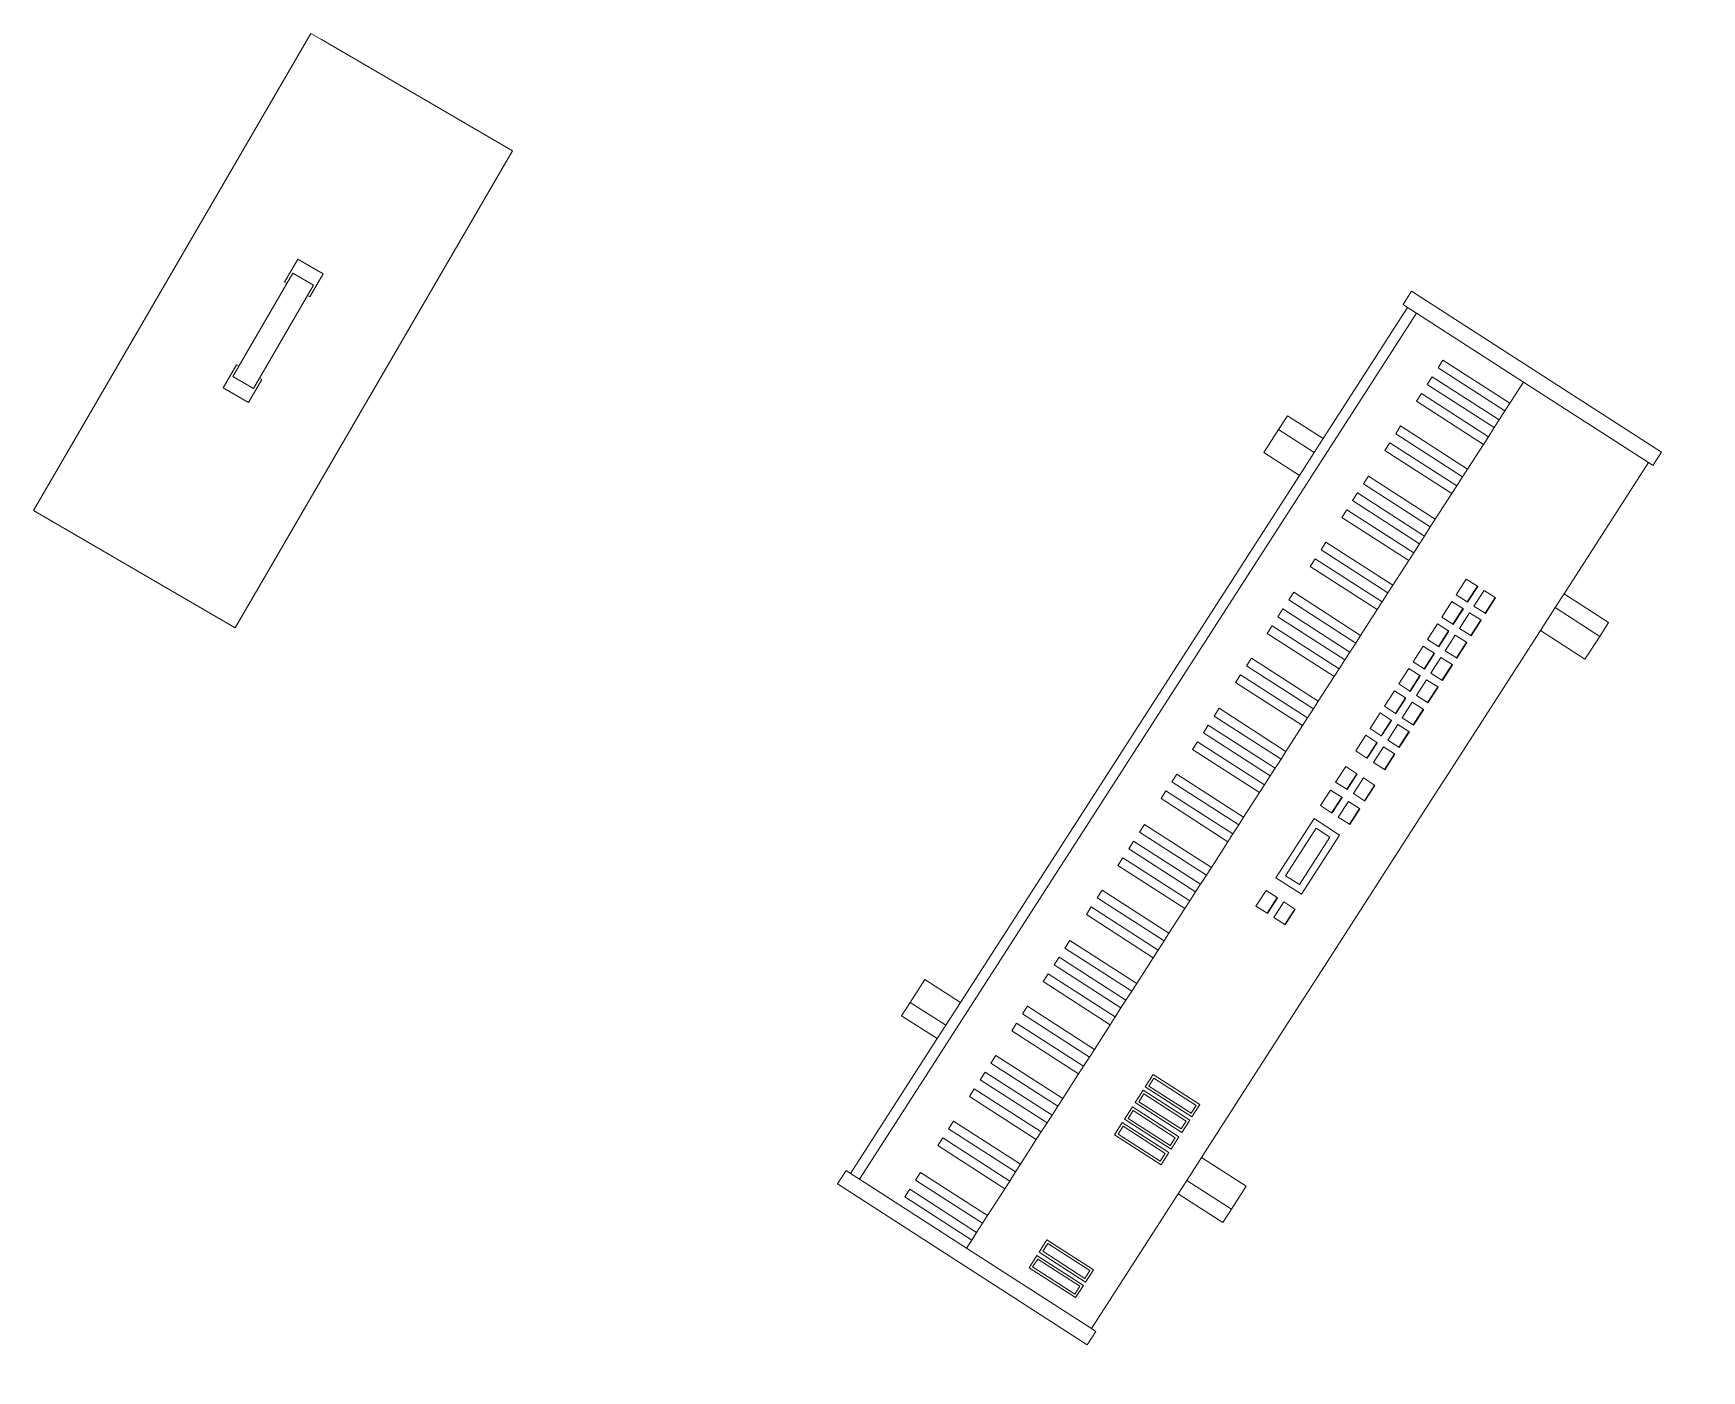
# Model space of a CAD drawing. Header units: millimetres. Extents: x 5003 to 5214, y 13585 to 13775.
# Drawn here: x 5003.4 to 5081.7, y 13703.1 to 13765.8 of the extents above; entities that cross this region are included whole.
import ezdxf

# ---------------------------------------------------------------- set-up
doc = ezdxf.new("R2010")
doc.units = ezdxf.units.MM
doc.layers.add('Musical Equipment', color=65, linetype='Continuous')

# ---------------------------------------------------------------- blocks, each defined once
blk = doc.blocks.new('Keyboard')
at = {"lineweight": 0}
for p, q in [((-16.725, 13.45), (-16.725, 15.941)), ((-16.725, 15.941), (-15.98, 15.941)), ((-15.98, 13.45), (-15.98, 15.941)), ((-15.98, 15.941), (-14.703, 15.941)), ((-14.703, 13.45), (-14.703, 15.941)), ((14.703, 13.45), (14.703, 15.941)), ((14.703, 15.941), (15.98, 15.941)), ((15.98, 13.45), (15.98, 15.941)), ((16.755, 15.941), (15.98, 15.941)), ((16.755, 13.45), (16.755, 15.941)), ((-24.245, 13.699), (-24.992, 13.699)), ((-24.992, 13.699), (-24.992, -0.249)), ((-24.245, 13.699), (-24.245, 13.45)), ((-24.245, 13.45), (-24.245, 6.476)), ((-16.725, 13.45), (-24.245, 13.45)), ((-15.98, 13.45), (-16.725, 13.45)), ((-14.703, 13.45), (-15.98, 13.45)), ((-5.93, 13.45), (-14.703, 13.45)), ((-5.332, 13.45), (-5.93, 13.45)), ((5.762, 13.45), (-5.332, 13.45)), ((6.409, 13.45), (5.762, 13.45)), ((14.703, 13.45), (6.409, 13.45)), ((15.98, 13.45), (14.703, 13.45)), ((16.755, 13.45), (15.98, 13.45)), ((24.076, 13.45), (16.755, 13.45)), ((24.076, 13.45), (24.076, 13.699)), ((24.076, 13.699), (24.823, 13.699)), ((24.076, 6.476), (24.076, 13.45)), ((24.823, -0.249), (24.823, 13.699)), ((-23.43, 12.04), (-22.745, 12.04)), ((-23.43, 9.44), (-23.43, 12.04)), ((-23.306, 11.916), (-22.87, 11.916)), ((-23.306, 9.563), (-23.306, 11.916)), ((-22.87, 9.563), (-22.87, 11.916)), ((-22.745, 12.04), (-22.745, 9.44)), ((-22.558, 12.04), (-21.873, 12.04)), ((-22.558, 9.44), (-22.558, 12.04)), ((-22.434, 11.916), (-21.998, 11.916)), ((-22.434, 9.563), (-22.434, 11.916)), ((-21.998, 9.563), (-21.998, 11.916)), ((-21.873, 12.04), (-21.873, 9.44)), ((-16.02, 12.04), (-15.335, 12.04)), ((-16.02, 9.44), (-16.02, 12.04)), ((-15.896, 11.916), (-15.46, 11.916)), ((-15.896, 9.563), (-15.896, 11.916)), ((-15.46, 9.563), (-15.46, 11.916)), ((-15.335, 12.04), (-15.335, 9.44)), ((-15.148, 12.04), (-14.463, 12.04)), ((-15.148, 9.44), (-15.148, 12.04)), ((-15.024, 11.916), (-14.588, 11.916)), ((-15.024, 9.563), (-15.024, 11.916)), ((-14.588, 9.563), (-14.588, 11.916)), ((-14.463, 12.04), (-14.463, 9.44)), ((-14.214, 12.04), (-13.529, 12.04)), ((-14.214, 9.44), (-14.214, 12.04)), ((-14.09, 11.916), (-13.654, 11.916)), ((-14.09, 9.563), (-14.09, 11.916)), ((-13.654, 9.563), (-13.654, 11.916)), ((-13.529, 12.04), (-13.529, 9.44)), ((-13.343, 12.04), (-12.658, 12.04)), ((-13.343, 9.44), (-13.343, 12.04)), ((-13.218, 11.916), (-12.782, 11.916)), ((-13.218, 9.563), (-13.218, 11.916)), ((-12.782, 9.563), (-12.782, 11.916)), ((-12.658, 12.04), (-12.658, 9.44)), ((-3.395, 10.848), (-2.523, 10.848)), ((-3.395, 10.848), (-3.395, 10.828)), ((-3.395, 10.828), (-2.523, 10.828)), ((-3.395, 10.209), (-3.395, 10.828)), ((-2.523, 10.209), (-3.395, 10.209)), ((-2.523, 10.848), (-2.523, 10.828)), ((-2.523, 10.209), (-2.523, 10.828)), ((-1.775, 10.716), (-1.775, 9.29)), ((1.532, 10.716), (-1.775, 10.716)), ((-1.444, 9.619), (-1.444, 10.388)), ((-1.444, 10.388), (1.201, 10.388)), ((1.201, 10.388), (1.201, 9.619)), ((1.532, 9.29), (1.532, 10.716)), ((2.21, 10.848), (3.081, 10.848)), ((2.21, 10.848), (2.21, 10.828)), ((2.21, 10.828), (3.081, 10.828)), ((2.21, 10.209), (2.21, 10.828)), ((3.081, 10.209), (2.21, 10.209)), ((3.081, 10.848), (3.081, 10.828)), ((3.081, 10.209), (3.081, 10.828)), ((3.517, 10.848), (4.389, 10.848)), ((3.517, 10.848), (3.517, 10.828)), ((3.517, 10.828), (4.389, 10.828)), ((3.517, 10.209), (3.517, 10.828)), ((4.389, 10.209), (3.517, 10.209)), ((4.389, 10.848), (4.389, 10.828)), ((4.389, 10.209), (4.389, 10.828)), ((5.261, 10.848), (6.133, 10.848)), ((5.261, 10.848), (5.261, 10.828)), ((5.261, 10.828), (6.133, 10.828)), ((5.261, 10.209), (5.261, 10.828)), ((6.133, 10.209), (5.261, 10.209)), ((6.133, 10.848), (6.133, 10.828)), ((6.133, 10.209), (6.133, 10.828)), ((6.506, 10.848), (7.378, 10.848)), ((6.506, 10.848), (6.506, 10.828)), ((6.506, 10.828), (7.378, 10.828)), ((6.506, 10.209), (6.506, 10.828)), ((7.378, 10.209), (6.506, 10.209)), ((7.378, 10.848), (7.378, 10.828)), ((7.378, 10.209), (7.378, 10.828)), ((7.752, 10.848), (8.623, 10.848)), ((7.752, 10.848), (7.752, 10.828)), ((7.752, 10.828), (8.623, 10.828)), ((7.752, 10.209), (7.752, 10.828)), ((8.623, 10.209), (7.752, 10.209)), ((8.623, 10.848), (8.623, 10.828)), ((8.623, 10.209), (8.623, 10.828)), ((8.997, 10.848), (9.869, 10.848)), ((8.997, 10.848), (8.997, 10.828)), ((8.997, 10.828), (9.869, 10.828)), ((8.997, 10.209), (8.997, 10.828)), ((9.869, 10.209), (8.997, 10.209)), ((9.869, 10.848), (9.869, 10.828)), ((9.869, 10.209), (9.869, 10.828)), ((10.242, 10.848), (11.114, 10.848)), ((10.242, 10.848), (10.242, 10.828)), ((10.242, 10.828), (11.114, 10.828)), ((10.242, 10.209), (10.242, 10.828)), ((11.114, 10.209), (10.242, 10.209)), ((11.114, 10.848), (11.114, 10.828)), ((11.114, 10.209), (11.114, 10.828)), ((11.488, 10.848), (12.359, 10.848)), ((11.488, 10.848), (11.488, 10.828)), ((11.488, 10.828), (12.359, 10.828)), ((11.488, 10.209), (11.488, 10.828)), ((12.359, 10.209), (11.488, 10.209)), ((12.359, 10.848), (12.359, 10.828)), ((12.359, 10.209), (12.359, 10.828)), ((12.733, 10.848), (13.605, 10.848)), ((12.733, 10.848), (12.733, 10.828)), ((12.733, 10.828), (13.605, 10.828)), ((12.733, 10.209), (12.733, 10.828)), ((13.605, 10.209), (12.733, 10.209)), ((13.605, 10.848), (13.605, 10.828)), ((13.605, 10.209), (13.605, 10.828)), ((13.978, 10.848), (14.85, 10.848)), ((13.978, 10.848), (13.978, 10.828)), ((13.978, 10.828), (14.85, 10.828)), ((13.978, 10.209), (13.978, 10.828)), ((14.85, 10.209), (13.978, 10.209)), ((14.85, 10.848), (14.85, 10.828)), ((14.85, 10.209), (14.85, 10.828)), ((-22.745, 9.44), (-23.43, 9.44)), ((-23.306, 9.563), (-22.87, 9.563)), ((-21.873, 9.44), (-22.558, 9.44)), ((-22.434, 9.563), (-21.998, 9.563)), ((-15.335, 9.44), (-16.02, 9.44)), ((-15.896, 9.563), (-15.46, 9.563)), ((-14.463, 9.44), (-15.148, 9.44)), ((-15.024, 9.563), (-14.588, 9.563)), ((-13.529, 9.44), (-14.214, 9.44)), ((-14.09, 9.563), (-13.654, 9.563)), ((-12.658, 9.44), (-13.343, 9.44)), ((-13.218, 9.563), (-12.782, 9.563)), ((-3.395, 9.857), (-2.523, 9.857)), ((-3.395, 9.857), (-3.395, 9.837)), ((-3.395, 9.837), (-2.523, 9.837)), ((-3.395, 9.218), (-3.395, 9.837)), ((-2.523, 9.857), (-2.523, 9.837)), ((-2.523, 9.218), (-2.523, 9.837)), ((1.201, 9.619), (-1.444, 9.619)), ((2.21, 9.857), (3.081, 9.857)), ((2.21, 9.857), (2.21, 9.837)), ((2.21, 9.837), (3.081, 9.837)), ((2.21, 9.218), (2.21, 9.837)), ((3.081, 9.857), (3.081, 9.837)), ((3.081, 9.218), (3.081, 9.837)), ((3.517, 9.857), (4.389, 9.857)), ((3.517, 9.857), (3.517, 9.837)), ((3.517, 9.837), (4.389, 9.837)), ((3.517, 9.218), (3.517, 9.837)), ((4.389, 9.857), (4.389, 9.837)), ((4.389, 9.218), (4.389, 9.837)), ((5.261, 9.857), (6.133, 9.857)), ((5.261, 9.857), (5.261, 9.837)), ((5.261, 9.837), (6.133, 9.837)), ((5.261, 9.218), (5.261, 9.837)), ((6.133, 9.857), (6.133, 9.837)), ((6.133, 9.218), (6.133, 9.837)), ((6.506, 9.857), (7.378, 9.857)), ((6.506, 9.857), (6.506, 9.837)), ((6.506, 9.837), (7.378, 9.837)), ((6.506, 9.218), (6.506, 9.837)), ((7.378, 9.857), (7.378, 9.837)), ((7.378, 9.218), (7.378, 9.837)), ((7.752, 9.857), (8.623, 9.857)), ((7.752, 9.857), (7.752, 9.837)), ((7.752, 9.837), (8.623, 9.837)), ((7.752, 9.218), (7.752, 9.837)), ((8.623, 9.857), (8.623, 9.837)), ((8.623, 9.218), (8.623, 9.837)), ((8.997, 9.857), (9.869, 9.857)), ((8.997, 9.857), (8.997, 9.837)), ((8.997, 9.837), (9.869, 9.837)), ((8.997, 9.218), (8.997, 9.837)), ((9.869, 9.857), (9.869, 9.837)), ((9.869, 9.218), (9.869, 9.837)), ((10.242, 9.857), (11.114, 9.857)), ((10.242, 9.857), (10.242, 9.837)), ((10.242, 9.837), (11.114, 9.837)), ((10.242, 9.218), (10.242, 9.837)), ((11.114, 9.857), (11.114, 9.837)), ((11.114, 9.218), (11.114, 9.837)), ((11.488, 9.857), (12.359, 9.857)), ((11.488, 9.857), (11.488, 9.837)), ((11.488, 9.837), (12.359, 9.837)), ((11.488, 9.218), (11.488, 9.837)), ((12.359, 9.857), (12.359, 9.837)), ((12.359, 9.218), (12.359, 9.837)), ((12.733, 9.857), (13.605, 9.857)), ((12.733, 9.857), (12.733, 9.837)), ((12.733, 9.837), (13.605, 9.837)), ((12.733, 9.218), (12.733, 9.837)), ((13.605, 9.857), (13.605, 9.837)), ((13.605, 9.218), (13.605, 9.837)), ((13.978, 9.857), (14.85, 9.857)), ((13.978, 9.857), (13.978, 9.837)), ((13.978, 9.837), (14.85, 9.837)), ((13.978, 9.218), (13.978, 9.837)), ((14.85, 9.857), (14.85, 9.837)), ((14.85, 9.218), (14.85, 9.837)), ((-2.523, 9.218), (-3.395, 9.218)), ((-1.775, 9.29), (1.532, 9.29)), ((3.081, 9.218), (2.21, 9.218)), ((4.389, 9.218), (3.517, 9.218)), ((6.133, 9.218), (5.261, 9.218)), ((7.378, 9.218), (6.506, 9.218)), ((8.623, 9.218), (7.752, 9.218)), ((9.869, 9.218), (8.997, 9.218)), ((11.114, 9.218), (10.242, 9.218)), ((12.359, 9.218), (11.488, 9.218)), ((13.605, 9.218), (12.733, 9.218)), ((14.85, 9.218), (13.978, 9.218)), ((-24.245, 0.498), (-24.245, 6.476)), ((-24.245, 6.476), (-23.796, 6.476)), ((-23.796, 2.74), (-23.796, 6.476)), ((-23.796, 6.476), (-23.367, 6.476)), ((-23.367, 6.476), (-23.367, 2.74)), ((-23.367, 6.476), (-22.862, 6.476)), ((-22.862, 2.74), (-22.862, 6.476)), ((-22.862, 6.476), (-22.433, 6.476)), ((-22.433, 6.476), (-22.433, 2.74)), ((-22.433, 6.476), (-20.932, 6.476)), ((-20.932, 2.74), (-20.932, 6.476)), ((-20.932, 6.476), (-20.502, 6.476)), ((-20.502, 6.476), (-20.502, 2.74)), ((-20.502, 6.476), (-19.998, 6.476)), ((-19.998, 2.74), (-19.998, 6.476)), ((-19.998, 6.476), (-19.568, 6.476)), ((-19.568, 6.476), (-19.568, 2.74)), ((-19.568, 6.476), (-18.192, 6.476)), ((-18.192, 2.74), (-18.192, 6.476)), ((-18.192, 6.476), (-17.762, 6.476)), ((-17.762, 6.476), (-17.762, 2.74)), ((-17.762, 6.476), (-17.258, 6.476)), ((-17.258, 2.74), (-17.258, 6.476)), ((-17.258, 6.476), (-16.828, 6.476)), ((-16.828, 6.476), (-16.828, 2.74)), ((-16.828, 6.476), (-16.324, 6.476)), ((-16.324, 2.74), (-16.324, 6.476)), ((-16.324, 6.476), (-15.894, 6.476)), ((-15.894, 6.476), (-15.894, 2.74)), ((-15.894, 6.476), (-14.518, 6.476)), ((-14.518, 2.74), (-14.518, 6.476)), ((-14.518, 6.476), (-14.089, 6.476)), ((-14.089, 6.476), (-14.089, 2.74)), ((-14.089, 6.476), (-13.584, 6.476)), ((-13.584, 2.74), (-13.584, 6.476)), ((-13.584, 6.476), (-13.155, 6.476)), ((-13.155, 6.476), (-13.155, 2.74)), ((-13.155, 6.476), (-11.779, 6.476)), ((-11.779, 2.74), (-11.779, 6.476)), ((-11.779, 6.476), (-11.349, 6.476)), ((-11.349, 6.476), (-11.349, 2.74)), ((-11.349, 6.476), (-10.845, 6.476)), ((-10.845, 2.74), (-10.845, 6.476)), ((-10.845, 6.476), (-10.415, 6.476)), ((-10.415, 6.476), (-10.415, 2.74)), ((-10.415, 6.476), (-9.91, 6.476)), ((-9.91, 2.74), (-9.91, 6.476)), ((-9.91, 6.476), (-9.481, 6.476)), ((-9.481, 6.476), (-9.481, 2.74)), ((-9.481, 6.476), (-8.042, 6.476)), ((-8.042, 2.74), (-8.042, 6.476)), ((-8.042, 6.476), (-7.613, 6.476)), ((-7.613, 6.476), (-7.613, 2.74)), ((-7.613, 6.476), (-7.108, 6.476)), ((-7.108, 2.74), (-7.108, 6.476)), ((-7.108, 6.476), (-6.679, 6.476)), ((-6.679, 6.476), (-6.679, 2.74)), ((-6.679, 6.476), (-5.303, 6.476)), ((-5.303, 2.74), (-5.303, 6.476)), ((-5.303, 6.476), (-4.873, 6.476)), ((-4.873, 6.476), (-4.873, 2.74)), ((-4.873, 6.476), (-4.369, 6.476)), ((-4.369, 2.74), (-4.369, 6.476)), ((-4.369, 6.476), (-3.939, 6.476)), ((-3.939, 6.476), (-3.939, 2.74)), ((-3.939, 6.476), (-3.435, 6.476)), ((-3.435, 2.74), (-3.435, 6.476)), ((-3.435, 6.476), (-3.005, 6.476)), ((-3.005, 6.476), (-3.005, 2.74)), ((-3.005, 6.476), (-1.566, 6.476)), ((-1.566, 2.74), (-1.566, 6.476)), ((-1.566, 6.476), (-1.137, 6.476)), ((-1.137, 6.476), (-1.137, 2.74)), ((-1.137, 6.476), (-0.632, 6.476)), ((-0.632, 2.74), (-0.632, 6.476)), ((-0.632, 6.476), (-0.203, 6.476)), ((-0.203, 6.476), (-0.203, 2.74)), ((-0.203, 6.476), (1.173, 6.476)), ((1.173, 2.74), (1.173, 6.476)), ((1.173, 6.476), (1.603, 6.476)), ((1.603, 6.476), (1.603, 2.74)), ((1.603, 6.476), (2.107, 6.476)), ((2.107, 2.74), (2.107, 6.476)), ((2.107, 6.476), (2.537, 6.476)), ((2.537, 6.476), (2.537, 2.74)), ((2.537, 6.476), (3.041, 6.476)), ((3.041, 2.74), (3.041, 6.476)), ((3.041, 6.476), (3.471, 6.476)), ((3.471, 6.476), (3.471, 2.74)), ((3.471, 6.476), (4.91, 6.476)), ((4.91, 2.74), (4.91, 6.476)), ((4.91, 6.476), (5.339, 6.476)), ((5.339, 6.476), (5.339, 2.74)), ((5.339, 6.476), (5.844, 6.476)), ((5.844, 2.74), (5.844, 6.476)), ((5.844, 6.476), (6.273, 6.476)), ((6.273, 6.476), (6.273, 2.74)), ((6.273, 6.476), (7.649, 6.476)), ((7.649, 2.74), (7.649, 6.476)), ((7.649, 6.476), (8.079, 6.476)), ((8.079, 6.476), (8.079, 2.74)), ((8.079, 6.476), (8.583, 6.476)), ((8.583, 2.74), (8.583, 6.476)), ((8.583, 6.476), (9.013, 6.476)), ((9.013, 6.476), (9.013, 2.74)), ((9.013, 6.476), (9.517, 6.476)), ((9.517, 2.74), (9.517, 6.476)), ((9.517, 6.476), (9.947, 6.476)), ((9.947, 6.476), (9.947, 2.74)), ((9.947, 6.476), (11.385, 6.476)), ((11.385, 2.74), (11.385, 6.476)), ((11.385, 6.476), (11.815, 6.476)), ((11.815, 6.476), (11.815, 2.74)), ((11.815, 6.476), (12.32, 6.476)), ((12.32, 2.74), (12.32, 6.476)), ((12.32, 6.476), (12.749, 6.476)), ((12.749, 6.476), (12.749, 2.74)), ((12.749, 6.476), (14.125, 6.476)), ((14.125, 2.74), (14.125, 6.476)), ((14.125, 6.476), (14.555, 6.476)), ((14.555, 6.476), (14.555, 2.74)), ((14.555, 6.476), (15.059, 6.476)), ((15.059, 2.74), (15.059, 6.476)), ((15.059, 6.476), (15.489, 6.476)), ((15.489, 6.476), (15.489, 2.74)), ((15.489, 6.476), (15.993, 6.476)), ((15.993, 2.74), (15.993, 6.476)), ((15.993, 6.476), (16.423, 6.476)), ((16.423, 6.476), (16.423, 2.74)), ((16.423, 6.476), (17.861, 6.476)), ((17.861, 2.74), (17.861, 6.476)), ((17.861, 6.476), (18.291, 6.476)), ((18.291, 6.476), (18.291, 2.74)), ((18.291, 6.476), (18.795, 6.476)), ((18.795, 2.74), (18.795, 6.476)), ((18.795, 6.476), (19.225, 6.476)), ((19.225, 6.476), (19.225, 2.74)), ((19.225, 6.476), (20.601, 6.476)), ((20.601, 2.74), (20.601, 6.476)), ((20.601, 6.476), (21.031, 6.476)), ((21.031, 6.476), (21.031, 2.74)), ((21.031, 6.476), (21.535, 6.476)), ((21.535, 2.74), (21.535, 6.476)), ((21.535, 6.476), (21.965, 6.476)), ((21.965, 6.476), (21.965, 2.74)), ((21.965, 6.476), (22.469, 6.476)), ((22.469, 2.74), (22.469, 6.476)), ((22.469, 6.476), (22.899, 6.476)), ((22.899, 6.476), (22.899, 2.74)), ((22.899, 6.476), (24.076, 6.476)), ((24.076, 0.498), (24.076, 6.476)), ((-23.367, 2.74), (-23.796, 2.74)), ((-22.433, 2.74), (-22.862, 2.74)), ((-20.502, 2.74), (-20.932, 2.74)), ((-19.568, 2.74), (-19.998, 2.74)), ((-17.762, 2.74), (-18.192, 2.74)), ((-16.828, 2.74), (-17.258, 2.74)), ((-15.894, 2.74), (-16.324, 2.74)), ((-14.089, 2.74), (-14.518, 2.74)), ((-13.155, 2.74), (-13.584, 2.74)), ((-11.349, 2.74), (-11.779, 2.74)), ((-10.415, 2.74), (-10.845, 2.74)), ((-9.481, 2.74), (-9.91, 2.74)), ((-7.613, 2.74), (-8.042, 2.74)), ((-6.679, 2.74), (-7.108, 2.74)), ((-4.873, 2.74), (-5.303, 2.74)), ((-3.939, 2.74), (-4.369, 2.74)), ((-3.005, 2.74), (-3.435, 2.74)), ((-1.137, 2.74), (-1.566, 2.74)), ((-0.203, 2.74), (-0.632, 2.74)), ((1.603, 2.74), (1.173, 2.74)), ((2.537, 2.74), (2.107, 2.74)), ((3.471, 2.74), (3.041, 2.74)), ((5.339, 2.74), (4.91, 2.74)), ((6.273, 2.74), (5.844, 2.74)), ((8.079, 2.74), (7.649, 2.74)), ((9.013, 2.74), (8.583, 2.74)), ((9.947, 2.74), (9.517, 2.74)), ((11.815, 2.74), (11.385, 2.74)), ((12.749, 2.74), (12.32, 2.74)), ((14.555, 2.74), (14.125, 2.74)), ((15.489, 2.74), (15.059, 2.74)), ((16.423, 2.74), (15.993, 2.74)), ((18.291, 2.74), (17.861, 2.74)), ((19.225, 2.74), (18.795, 2.74)), ((21.031, 2.74), (20.601, 2.74)), ((21.965, 2.74), (21.535, 2.74)), ((22.899, 2.74), (22.469, 2.74)), ((-24.245, 0), (-24.245, 0.498)), ((-24.245, 0.498), (-4.924, 0.498)), ((-14.703, 0), (14.703, 0)), ((-4.924, 0.498), (24.076, 0.498)), ((24.076, 0), (24.076, 0.498)), ((-24.245, -0.249), (-24.992, -0.249)), ((-24.245, 0), (-16.725, 0)), ((-24.245, -0.249), (-24.245, 0)), ((-16.725, -1.993), (-16.725, 0)), ((-16.725, 0), (-15.98, 0)), ((-15.98, -1.993), (-15.98, 0)), ((-15.98, 0), (-14.703, 0)), ((-14.703, -1.993), (-14.703, 0)), ((14.703, -1.993), (14.703, 0)), ((14.703, 0), (15.98, 0)), ((15.98, -1.993), (15.98, 0)), ((15.98, 0), (16.755, 0)), ((16.755, -1.993), (16.755, 0)), ((16.755, 0), (24.076, 0)), ((24.076, -0.249), (24.076, 0)), ((24.823, -0.249), (24.076, -0.249)), ((-15.98, -1.993), (-16.725, -1.993)), ((-14.703, -1.993), (-15.98, -1.993)), ((14.703, -1.993), (15.98, -1.993)), ((16.755, -1.993), (15.98, -1.993))]:
    blk.add_line(p, q, dxfattribs=at)
blk = doc.blocks.new('Amp')
at = {"lineweight": 0}
for p, q in [((-12.952, 0), (-12.952, 10.959)), ((-12.952, 10.959), (11.956, 10.959)), ((12.952, 10.959), (11.956, 10.959)), ((12.952, 0.577), (12.952, 10.959)), ((-2.242, 6.177), (-3.487, 6.177)), ((-3.487, 6.177), (-3.487, 4.807)), ((-2.802, 6.053), (-2.802, 4.932)), ((-2.242, 6.053), (-2.802, 6.053)), ((-2.242, 6.177), (-2.242, 6.053)), ((-2.242, 6.053), (2.242, 6.053)), ((2.242, 6.177), (3.487, 6.177)), ((2.242, 6.177), (2.242, 6.053)), ((2.242, 6.053), (2.802, 6.053)), ((2.802, 6.053), (2.802, 4.932)), ((3.487, 6.177), (3.487, 4.807)), ((-2.242, 4.807), (-3.487, 4.807)), ((-2.242, 4.932), (-2.802, 4.932)), ((-2.242, 4.807), (-2.242, 4.932)), ((-2.242, 4.932), (2.242, 4.932)), ((2.242, 4.807), (2.242, 4.932)), ((2.242, 4.932), (2.802, 4.932)), ((2.242, 4.807), (3.487, 4.807)), ((12.952, 0), (-12.952, 0)), ((12.952, 0), (12.952, 0.577))]:
    blk.add_line(p, q, dxfattribs=at)

msp = doc.modelspace()

# ---------------------------------------------------------------- block references
at = {"layer": 'Musical Equipment', "xscale": -1}
for name, p, rotation in [('Amp', (5009.865, 13754.605), 239.8188794315534), ('Keyboard', (5054.833, 13732.693), 237.2427370035291)]:
    msp.add_blockref(name, p, dxfattribs=dict(at, rotation=rotation))

doc.saveas('drawing.dxf')
